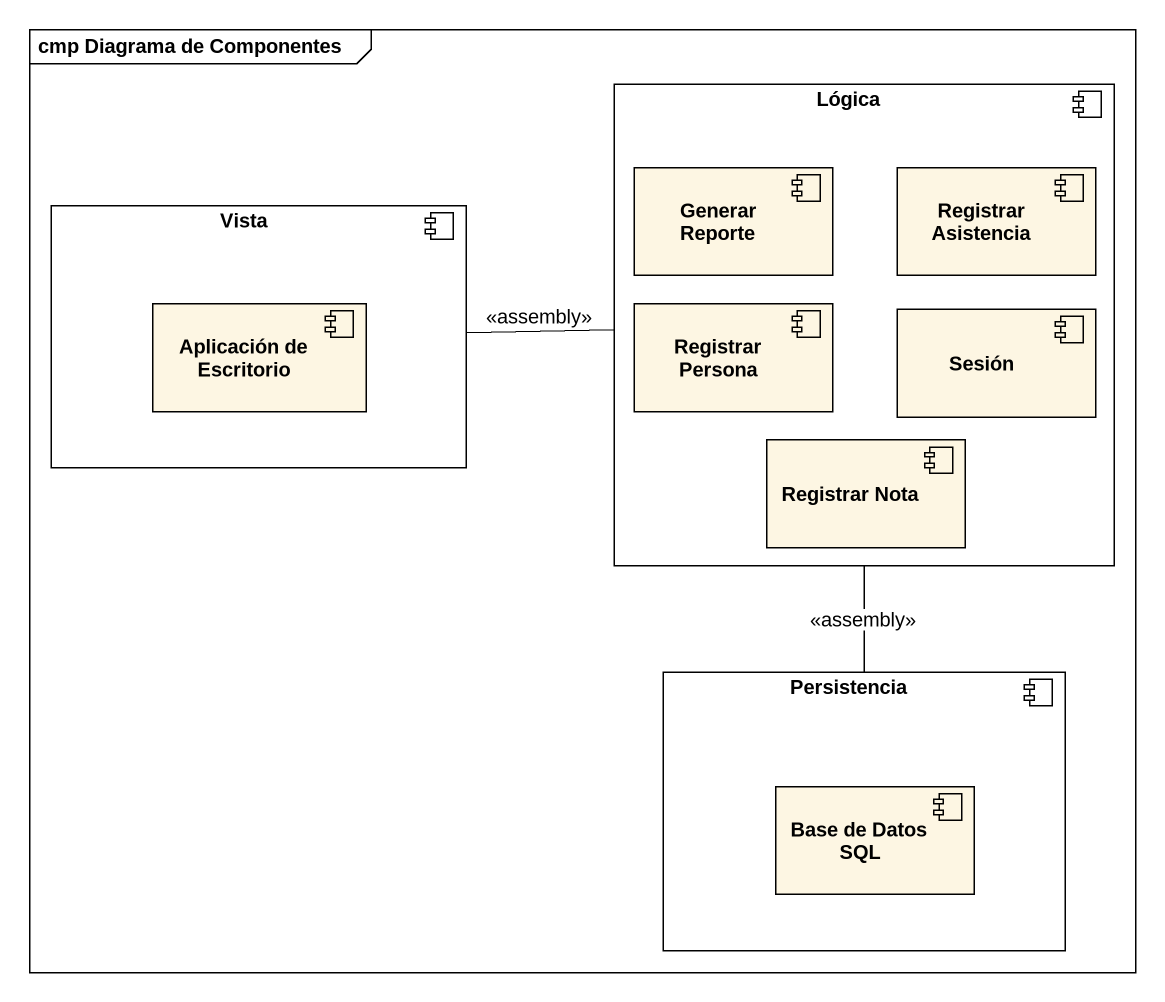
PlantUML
@startuml
mainframe cmp Diagrama de Componentes
component Lógica {
  component "Generar Reporte" as Generar_Reporte
  component "Registrar Asistencia" as Registrar_Asistencia
  component "Registrar Persona" as Registrar_Persona
  component Sesión
  component "Registrar Nota" as Registrar_Nota
}
component Vista {
  component "Aplicación de Escritorio" as Aplicación_de_Escritorio
}
component Persistencia {
  component "Base de Datos SQL" as Base_de_Datos_SQL
}
Lógica -- Persistencia : <<assembly>>
Vista -right- Lógica : <<assembly>>
@enduml
